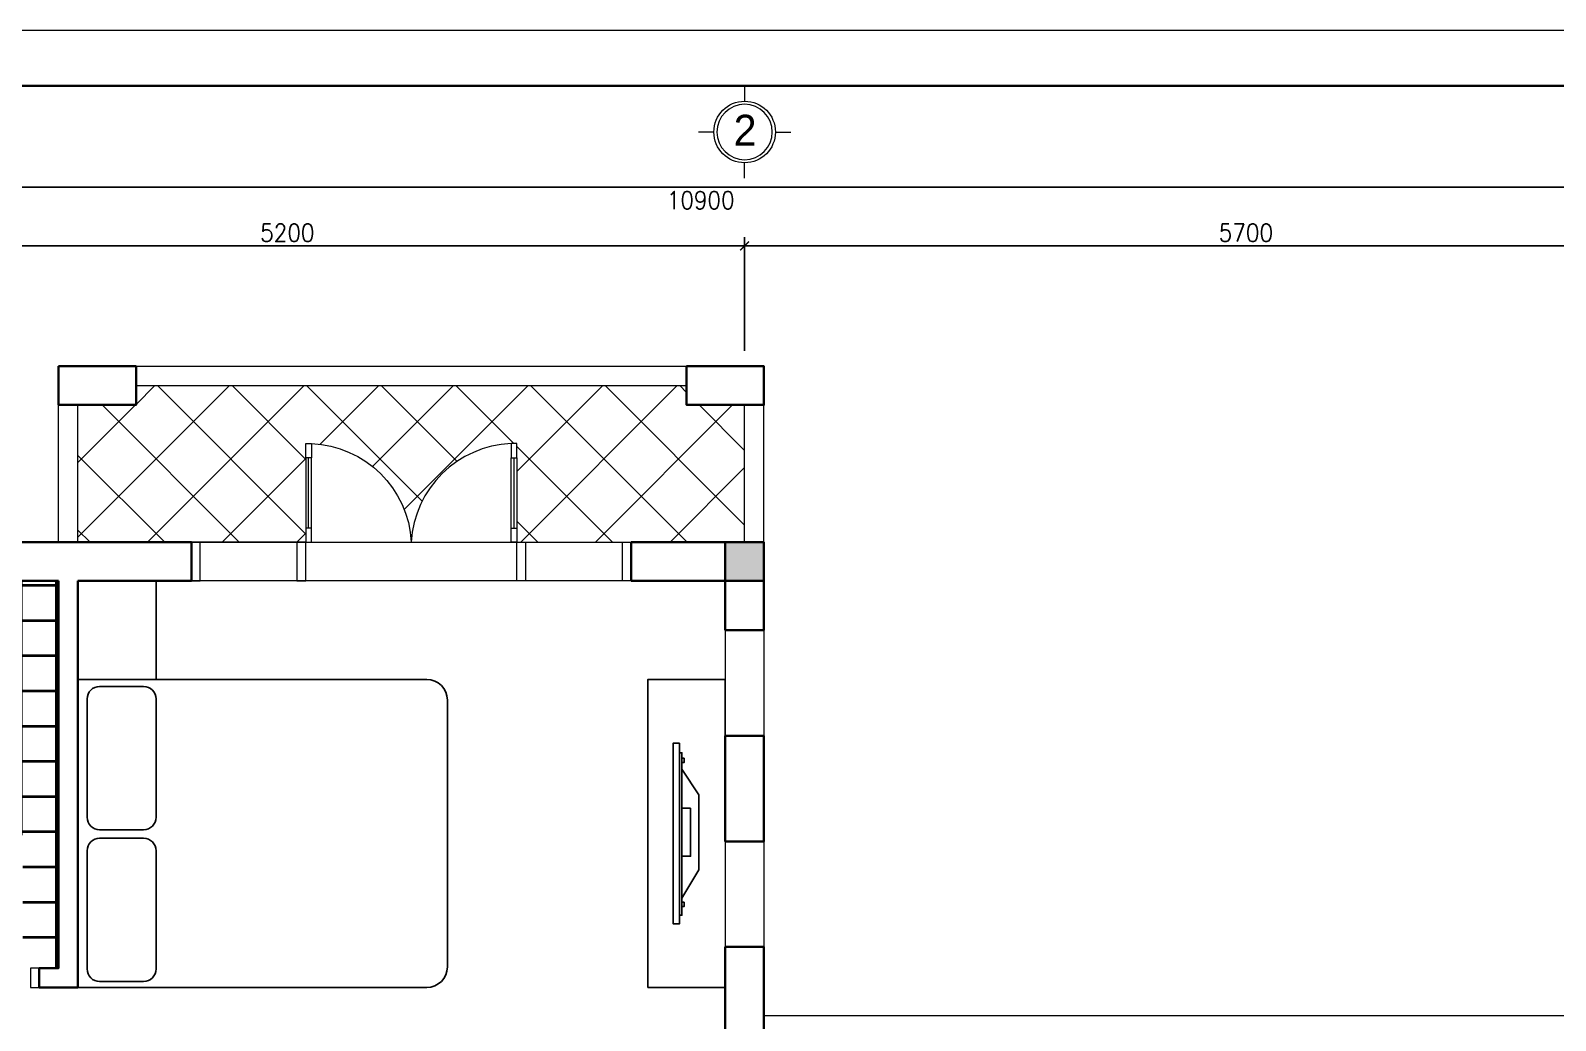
# Model space of a CAD drawing. Header units: millimetres. Extents: x -529782 to -142003, y -492574 to -273331.
# Drawn here: x -458072 to -449402, y -315873 to -310248 of the extents above; entities that cross this region are included whole.
import ezdxf
from ezdxf.enums import TextEntityAlignment as Align

# ---------------------------------------------------------------- set-up
doc = ezdxf.new("R2010")
doc.units = ezdxf.units.MM
doc.header["$LTSCALE"] = 500
doc.header["$MEASUREMENT"] = 0
doc.header["$PDMODE"] = 3
doc.linetypes.add('CENTER', pattern=[2, 1.25, -0.25, 0.25, -0.25])
doc.linetypes.add('HIDDEN', pattern=[0.375, 0.25, -0.125])
doc.layers.get('0').update_dxf_attribs({"linetype": 'CONTINUOUS', "lineweight": 13})
doc.layers.get('Defpoints').update_dxf_attribs({"color": 255, "linetype": 'CONTINUOUS', "lineweight": 13})
for name, color, linetype, lineweight in [('1.cat 30', 30, 'CONTINUOUS', 35), ('1.cot', 2, 'CONTINUOUS', 35), ('2.thay 145', 145, 'CONTINUOUS', 18), ('3.manh 08', 8, 'CONTINUOUS', 9), ('4.dim 08', 8, 'CONTINUOUS', 13), ('7.tim 67', 67, 'CENTER', 9), ('9.text \xad white', 7, 'CONTINUOUS', 15), ('CA.dim 08', 251, 'CONTINUOUS', 13), ('CA.thay 145', 145, 'CONTINUOUS', 18), ('noithat', 15, 'CONTINUOUS', 9), ('RAT MANH', 250, 'CONTINUOUS', 40)]:
    doc.layers.add(name, color=color, linetype=linetype, lineweight=lineweight)
doc.layers.add('HIDE', color=8, linetype='HIDDEN')
doc.layers.add('NTHT', color=5, linetype='CONTINUOUS')
doc.styles.add('CA.JSC1', font='')
doc.styles.get("Standard").update_dxf_attribs({"font": 'txt.shx', "width": 0.9})
doc.styles.get('CA.JSC1').set_extended_font_data('.VnAvantH')
doc.dimstyles.new('CA 50', dxfattribs={"dimscale": 0, "dimtxt": 100, "dimasz": 50, "dimexe": 50, "dimexo": 0, "dimgap": 25, "dimtad": 1, "dimdec": 0, "dimzin": 0, "dimdsep": 46, "dimtxsty": 'Standard', "dimblk": 'ARCHTICK', "dimcen": 0.09, "dimdle": 50, "dimclrd": 256, "dimclre": 256, "dimclrt": 7, "dimadec": 0, "dimazin": 0, "dimtfac": 1, "dimtdec": 0, "dimtix": 1, "dimtmove": 2, "dimatfit": 3, "dimldrblk": 'DOT', "dimfxl": 1, "dimtolj": 1, "dimtzin": 0, "dimarcsym": 0})

# ---------------------------------------------------------------- blocks, each defined once
blk = doc.blocks.new('_ArchTick')
at = {"color": 1, "linetype": 'ByBlock', "const_width": 0.150000081}
blk.add_lwpolyline([(-0.5000002699998731, -0.5000002699998731), (0.5000002699998731, 0.5000002699998731)], dxfattribs=at)
blk = doc.blocks.new('*D1921')
at = {"layer": '7.tim 67', "linetype": 'Continuous', "lineweight": -2, "transparency": 16777216}
for p, q in [((-459211.9635896764, -312067.0701102325), (-459211.9635896764, -311421.8101339573)), ((-454011.9635896764, -312067.0701102325), (-454011.9635896764, -311421.8101339573)), ((-459261.9635896764, -311471.8101339573), (-453961.9635896764, -311471.8101339573))]:
    blk.add_line(p, q, dxfattribs=at)
at = {"layer": 'Defpoints', "color": 0, "linetype": 'Continuous', "transparency": 16777216}
for p in [(-454011.9635896764, -311471.8101339573), (-459211.9635896764, -312067.0701102325), (-454011.9635896764, -312067.0701102325)]:
    blk.add_point(p, dxfattribs=at)
at = {"layer": '7.tim 67', "linetype": 'Continuous', "lineweight": -2, "transparency": 16777216, "xscale": 50, "yscale": 50, "zscale": 50, "rotation": 180}
blk.add_blockref('_ArchTick', (-459211.9635896764, -311471.8101339573), dxfattribs=at)
at = {"layer": '7.tim 67', "linetype": 'Continuous', "lineweight": -2, "transparency": 16777216, "xscale": 50, "yscale": 50, "zscale": 50}
blk.add_blockref('_ArchTick', (-454011.9635896764, -311471.8101339573), dxfattribs=at)
at = {"layer": '7.tim 67', "color": 7, "linetype": 'Continuous', "transparency": 16777216, "insert": (-456611.9635896764, -311396.8101339573), "char_height": 100, "attachment_point": 5}
blk.add_mtext('\\A1;5200', dxfattribs=at)
blk = doc.blocks.new('_DOT')
at = {"color": 1, "linetype": 'ByBlock'}
blk.add_line((-0.5, 0), (-1, 0), dxfattribs=at)
at = {"color": 1, "linetype": 'ByBlock', "const_width": 0.5}
blk.add_lwpolyline([(-0.25, 0, 1), (0.25, 0, 1)], format="xyb", close=True, dxfattribs=at)
blk = doc.blocks.new('*D1922')
at = {"layer": '7.tim 67', "linetype": 'Continuous', "lineweight": -2, "transparency": 16777216}
for p, q in [((-454011.9635896764, -312067.0701102325), (-454011.9635896764, -311421.8101339573)), ((-448311.9635896764, -312067.0701102325), (-448311.9635896764, -311421.8101339573)), ((-454061.9635896764, -311471.8101339573), (-448261.9635896764, -311471.8101339573))]:
    blk.add_line(p, q, dxfattribs=at)
at = {"layer": 'Defpoints', "color": 0, "linetype": 'Continuous', "transparency": 16777216}
for p in [(-448311.9635896764, -311471.8101339573), (-454011.9635896764, -312067.0701102325), (-448311.9635896764, -312067.0701102325)]:
    blk.add_point(p, dxfattribs=at)
at = {"layer": '7.tim 67', "linetype": 'Continuous', "lineweight": -2, "transparency": 16777216, "xscale": 50, "yscale": 50, "zscale": 50, "rotation": 180}
blk.add_blockref('_ArchTick', (-454011.9635896764, -311471.8101339573), dxfattribs=at)
at = {"layer": '7.tim 67', "linetype": 'Continuous', "lineweight": -2, "transparency": 16777216, "xscale": 50, "yscale": 50, "zscale": 50}
blk.add_blockref('_ArchTick', (-448311.9635896764, -311471.8101339573), dxfattribs=at)
at = {"layer": '7.tim 67', "color": 7, "linetype": 'Continuous', "transparency": 16777216, "insert": (-451161.9635896764, -311396.8101339573), "char_height": 100, "attachment_point": 5}
blk.add_mtext('\\A1;5700', dxfattribs=at)
blk = doc.blocks.new('*D1923')
at = {"layer": 'CA.dim 08', "lineweight": -2, "transparency": 16777216}
for p, q in [((-459261.9635896764, -311137.1249511326), (-448261.9635896764, -311137.1249511326)), ((-459211.9635896764, -311803.8151987735), (-459211.9635896764, -311087.1249511326)), ((-448311.9635896764, -311803.8151987735), (-448311.9635896764, -311087.1249511326))]:
    blk.add_line(p, q, dxfattribs=at)
at = {"layer": 'Defpoints', "color": 0, "transparency": 16777216}
for p in [(-448311.9635896764, -311137.1249511326), (-459211.9635896764, -311803.8151987735), (-448311.9635896764, -311803.8151987735)]:
    blk.add_point(p, dxfattribs=at)
at = {"layer": 'CA.dim 08', "lineweight": -2, "transparency": 16777216, "xscale": 50, "yscale": 50, "zscale": 50, "rotation": 180}
blk.add_blockref('_ArchTick', (-459211.9635896764, -311137.1249511326), dxfattribs=at)
at = {"layer": 'CA.dim 08', "lineweight": -2, "transparency": 16777216, "xscale": 50, "yscale": 50, "zscale": 50}
blk.add_blockref('_ArchTick', (-448311.9635896764, -311137.1249511326), dxfattribs=at)
at = {"layer": 'CA.dim 08', "color": 7, "transparency": 16777216, "insert": (-454261.9635896764, -311212.1249511326), "char_height": 100, "attachment_point": 5}
blk.add_mtext('\\A1;10900', dxfattribs=at)
blk = doc.blocks.new('A$C41BA5761')
at = {"layer": '2.thay 145'}
blk.add_lwpolyline([(839.9994073519047, 524.9998310285737, -3898660.642287513), (839.9994073521084, 525.0001542164828, 1.154242490888426e-06), (839.9994073524431, 524.9999926225864, 1.154242490888426e-06)], format="xyb", dxfattribs=at)
at = {"layer": '3.manh 08'}
for p, q in [((524.9994049160159, 1050.000159478077), (524.9994049160159, 875.0001713204256)), ((174.9994048396911, 525.0001523148676), (-0.000583361616008915, 525.0001523148676)), ((874.9994049923262, 525.0001523148676), (1049.999393193633, 525.0001523148676)), ((524.9994049160159, 0.0001831847475841641), (524.9994049160159, 175.000171342399))]:
    blk.add_line(p, q, dxfattribs=at)
blk.add_arc((524.9994049160159, 525.0001713313977), 349.9999999890093, 359.9999968883953, 359.9999381014106, dxfattribs=at)
blk = doc.blocks.new('khung co loan')
at = {"layer": '1.cat 30'}
blk.add_lwpolyline([(1158.281703106128, -14553.47590842255), (1158.281703106128, -303.4759079545038), (20658.28170374641, -303.4759079545038), (20658.28170374641, -14553.47590842255)], close=True, dxfattribs=at)
at = {"layer": '3.manh 08'}
blk.add_lwpolyline([(0, -14850.00000048772), (21000.00000000023, -14850.00000048772), (21000.00000000023, -4.877219907939434e-07), (0, -4.877219907939434e-07)], close=True, dxfattribs=at)
blk = doc.blocks.new('A$C1A9D127A')
at = {"layer": 'noithat', "color": 135, "linetype": 'Continuous'}
for p, q in [((49.99985728343017, 109.9998206971213), (-0.0001427165698260069, 109.9998206971213)), ((-0.0001427165698260069, 109.9998206971213), (-0.0001427165698260069, -0.000179302878677845)), ((49.99985728343017, -0.000179302878677845), (49.99985728343017, 109.9998206971213)), ((-0.0001427165698260069, -0.000179302878677845), (49.99985728343017, -0.000179302878677845))]:
    blk.add_line(p, q, dxfattribs=at)
blk = doc.blocks.new('LCD')
blk.add_lwpolyline([(-293.9348753131344, -78.38028329071676), (-173.8344623679295, 0), (173.8344623679295, 0), (305.4047792079509, -78.38028329073131)])
for points in [[(-344.1690302749921, -78.38028329072404), (-324.1690302749921, -78.38028329072404), (-324.1690302749921, -67.88028329072404), (-344.1690302749921, -67.88028329072404)], [(-112.6690302749921, -37.38028329072404), (110.8309697250079, -37.38028329072404), (110.8309697250079, -78.38028329072404), (-112.6690302749921, -78.38028329072404)], [(344.1690302749921, -78.38028329072404), (324.1690302749921, -78.38028329072404), (324.1690302749921, -67.88028329072404), (344.1690302749921, -67.88028329072404)], [(-414.6691140700132, -89.59505676757544), (-414.6691140700132, -118.3803559560329), (424.3031381051987, -118.3803559560329), (424.3031381051987, -89.59505676757544)], [(-370.1690302749921, -89.59505676757544), (384.3309697250079, -89.59505676757544), (384.3309697250079, -78.38028329072404), (-370.1690302749921, -78.38028329072404)]]:
    blk.add_lwpolyline(points, close=True)
blk = doc.blocks.new('A$C2BDB356E')
at = {"layer": 'noithat', "color": 135, "linetype": 'Continuous'}
for p, q in [((0.0007344302721321583, 599.9999563574092), (0.0007344302721321583, 699.9999563574092)), ((0.0007344302721321583, 699.9999563574092), (40.00073443027213, 699.9999563574092)), ((40.00073443027213, 699.9999563574092), (40.00073443027213, 599.9999563574092)), ((40.00073443027213, 599.9999563574092), (0.0007344302721321583, 599.9999563574092)), ((0.0007344302721321583, 99.99995635740925), (0.0007344302721321583, -4.364259075373411e-05)), ((40.00073443027213, 99.99995635740925), (0.0007344302721321583, 99.99995635740925)), ((40.00073443027213, -4.364259075373411e-05), (40.00073443027213, 99.99995635740925)), ((0.0007344302721321583, -4.364259075373411e-05), (40.00073443027213, -4.364259075373411e-05))]:
    blk.add_line(p, q, dxfattribs=at)
at = {"layer": 'noithat', "color": 8, "linetype": 'Continuous'}
for p, q in [((0.0007344302721321583, 99.99995635740925), (0.0007344302721321583, 599.9999563574092)), ((20.00073443027213, 599.9999563574092), (20.00073443027213, 99.99995635740925)), ((40.00073443027213, 599.9999563574092), (40.00073443027213, 99.99995635740925))]:
    blk.add_line(p, q, dxfattribs=at)
at = {"layer": 'noithat', "color": 1, "linetype": 'Continuous'}
blk.add_arc((10.18820847296689, 740.3098040898665), 740.9098847954065, 272.306074052381, 356.8812333185894, dxfattribs=at)

msp = doc.modelspace()

# ---------------------------------------------------------------- hatches: boundary and pattern name
at = {"layer": '1.cot'}
msp.add_hatch(color=256, dxfattribs=at).paths.add_polyline_path([(-453901.9635896764, -313155.1568369382), (-454121.9635896764, -313155.1568369382), (-454121.9635896764, -313375.1568369382), (-453901.9635896764, -313375.1568369382)])
at = {"layer": 'HIDE'}
h = msp.add_hatch(dxfattribs=at)
h.set_pattern_fill('_USER', color=256, scale=300, angle=45, style=0, double=1, pattern_type=0)
h.set_pattern_definition([(45, (-145523.5924993914, 0), (-212.1320343559642, 212.1320343559643), []), (135, (-145523.5924993914, 0), (-212.1320343559643, -212.1320343559642), [])])
h.paths.add_polyline_path([(-454011.9635896764, -312375.1568369382), (-454341.9635896764, -312375.1568369382), (-454341.9635896764, -312265.1568369382), (-457471.9635896764, -312265.1568369381), (-457471.9635896764, -312375.1568369382), (-457801.9635896764, -312375.1568369382), (-457801.9635896763, -313155.1568369382), (-457156.9635896764, -313155.1568369382), (-457106.9635897178, -313155.1568369379), (-456556.9635896828, -313155.1568369704), (-456506.9635896829, -313155.1568369704), (-456506.9635896828, -313075.1568369658), (-456506.9635896828, -312675.1568369425), (-456506.9635896828, -312595.1568369378), (-456474.9635892262, -312595.1568369378, -0.3867462165818639), (-455906.9635896643, -313155.1568366707, -0.3867462169709407), (-455338.9635893298, -312595.1568369378), (-455306.9635896785, -312595.1568369378), (-455306.9635896785, -312675.1568369425), (-455306.9635896785, -313075.1568369658), (-455306.9635896785, -313155.1568369382), (-454656.9635896764, -313155.1568369382), (-454011.9635896764, -313155.1568369382)])
at = {"layer": 'RAT MANH'}
h = msp.add_hatch(dxfattribs=at)
h.set_pattern_fill('_USER', color=256, scale=200, angle=270, style=0, double=1, pattern_type=0)
h.set_pattern_definition([(270, (-145523.5924993914, 0), (200, -3.673940397442059e-14), []), (0, (-145523.5924993914, 0), (0, 200), [])])
h.paths.add_polyline_path([(-458824.3887018526, -314575.156836939, -0.2264730495877777), (-458914.5730124654, -314783.6207281204, -0.1869206834601653), (-459027.0281517377, -314800.5395622315, -0.02558132170867645), (-459139.7033584389, -314770.0001275341, -0.2857762006747773), (-459201.4097571651, -314679.9688406982, -0.0532489566229818), (-459204.1182763848, -314575.1568369382, -0.05324895662295212), (-459201.4097571651, -314470.3448331782, -0.2857762006761812), (-459139.7033584384, -314380.313546342, -0.02558132170691498), (-459027.028151745, -314349.7741116465, -0.1869206834720746), (-458914.5730124656, -314366.6929457558, -0.226473049589625)], flags=16)
h.paths.add_polyline_path([(-458920.1525895972, -314396.6127289571, 0.1955244708288292), (-458962.2909963796, -314376.7496778555, 0.1143076886214278), (-459077.5174881369, -314396.9227498237, 0.2338672628618895), (-459113.286794267, -314438.5061542456, 0.05992485428890922), (-459129.4743681449, -314561.1851750286), (-459104.7866740706, -314562.8867536241, -3.618287237161384), (-459104.7866740707, -314587.4269202522), (-459129.4743681449, -314589.1284988477, 0.05992485428890885), (-459113.286794267, -314711.8075196307, 0.2338672628618872), (-459077.5174881369, -314753.3909240526, 0.11430768862143), (-458962.2909963796, -314773.5639960209, 0.1955244708288293), (-458920.1525895972, -314753.7009449193, 0.1833533645565591), (-458848.5387372105, -314575.1568369382, 0.183353364556559)], flags=0)
h.paths.add_polyline_path([(-458115.1635896764, -314819.1568369676), (-458071.9635896764, -314819.1568369676), (-458071.9635896765, -314927.1568369635), (-458115.1635896764, -314927.1568369634)], flags=16)
h.paths.add_polyline_path([(-459085.9635896898, -314566.5848124236), (-459085.9635896898, -314583.7288614528), (-459143.1060358408, -314583.7288614528, -0.6460858133219926), (-459171.6875671556, -314579.3347272248), (-459184.4717216819, -314579.3347272248, 0.05191995307846634), (-459176.915024517, -314630.5121915527, 0.4005992639158782), (-459170.2375569011, -314633.889989068), (-459157.982759203, -314630.1831769241, 0.2302129500519), (-459144.6814432333, -314604.3726946535), (-459144.6814432333, -314602.8250878342, -0.2425177632962802), (-459157.982759203, -314630.1831769241), (-459170.2375569011, -314633.889989068, -0.4550738400476076), (-459177.1600138757, -314629.5460842384, -0.05091970351079693), (-459184.471721682, -314579.3347272248), (-459194.9864288057, -314579.3347272248), (-459194.9864288056, -314570.9789466515), (-459184.471721682, -314570.9789466515, -0.04891794026175868), (-459177.1600138756, -314518.67020326, -0.04103035901502545), (-459176.9504304957, -314517.8073410561, 0.04974036968250553), (-459184.471721682, -314570.9789466515), (-459171.6875671556, -314570.9789466515, -0.6460858133219928), (-459143.1060358408, -314566.5848124235)], flags=0)
edge = h.paths.add_edge_path()
edge.add_arc((-458082.9660616426, -315618.6914724876), 800.1826755803392, 92.30607421666289, 176.8812333187171)
edge.add_line((-458881.9635896769, -315575.1568369383), (-459211.9635896764, -315575.1568369382))
edge.add_line((-459211.9635896764, -315575.1568369382), (-459211.9635896764, -314013.1627294727))
edge.add_line((-459211.9635896764, -314013.1627294727), (-459196.1188371165, -314038.7201128327))
edge.add_line((-459196.1188371165, -314038.7201128327), (-459176.9411141006, -314051.498798645))
edge.add_line((-459176.9411141006, -314051.498798645), (-459149.2399577402, -314057.888147419))
edge.add_line((-459149.2399577402, -314057.888147419), (-459101.7135896766, -314061.4068369382))
edge.add_line((-459101.7135896766, -314061.4068369382), (-459054.1872216125, -314057.8881474189))
edge.add_line((-459054.1872216125, -314057.8881474189), (-459026.4860652521, -314051.4987986452))
edge.add_line((-459026.4860652521, -314051.4987986452), (-459007.3083422363, -314038.7201128326))
edge.add_line((-459007.3083422363, -314038.7201128326), (-458991.4635896764, -314013.1627294727))
edge.add_line((-458991.4635896764, -314013.1627294727), (-458991.4635896764, -313973.7525056382))
edge.add_line((-458991.4635896764, -313973.7525056382), (-458977.6410179702, -313976.1911214615))
edge.add_line((-458977.6410179702, -313976.1911214615), (-458946.7362804926, -313981.0683531084))
edge.add_line((-458946.7362804926, -313981.0683531084), (-458897.939336305, -313987.1568369383))
edge.add_line((-458897.939336305, -313987.1568369383), (-458799.5321471811, -313987.156836938))
edge.add_line((-458799.5321471811, -313987.156836938), (-458739.3492415844, -313984.3198350064))
edge.add_line((-458739.3492415844, -313984.3198350064), (-458709.9777923509, -313979.6582043492))
edge.add_line((-458709.9777923509, -313979.6582043492), (-458681.5129008759, -313972.3161357708))
edge.add_line((-458681.5129008759, -313972.3161357708), (-458650.2933476684, -313961.3030417038))
edge.add_line((-458650.2933476684, -313961.3030417038), (-458617.2373506284, -313946.6189104145))
edge.add_line((-458617.2373506284, -313946.6189104145), (-458592.445346821, -313922.7571978023))
edge.add_line((-458592.445346821, -313922.7571978023), (-458572.6263241726, -313898.1554561786))
edge.add_line((-458572.6263241726, -313898.1554561786), (-458565.3067861609, -313872.9564377363))
edge.add_line((-458565.3067861609, -313872.9564377363), (-458559.4635896764, -313844.6297615759))
edge.add_line((-458559.4635896764, -313844.6297615759), (-458559.4635896764, -313805.6839122999))
edge.add_line((-458559.4635896764, -313805.6839122999), (-458565.306786161, -313777.3572361396))
edge.add_line((-458565.306786161, -313777.3572361396), (-458572.6263241727, -313752.1582176972))
edge.add_line((-458572.6263241727, -313752.1582176972), (-458592.4453468216, -313727.5564760735))
edge.add_line((-458592.4453468216, -313727.5564760735), (-458617.2373506284, -313703.6947634613))
edge.add_line((-458617.2373506284, -313703.6947634613), (-458650.2933476692, -313689.010632172))
edge.add_line((-458650.2933476692, -313689.010632172), (-458681.5129008749, -313677.9975381055))
edge.add_line((-458681.5129008749, -313677.9975381055), (-458709.9777923504, -313670.6554695267))
edge.add_line((-458709.9777923504, -313670.6554695267), (-458739.3492415847, -313665.9938388697))
edge.add_line((-458739.3492415847, -313665.9938388697), (-458799.5321471816, -313663.156836938))
edge.add_line((-458799.5321471816, -313663.156836938), (-458897.9393363048, -313663.1568369382))
edge.add_line((-458897.9393363048, -313663.1568369382), (-458946.7362804911, -313669.2453207673))
edge.add_line((-458946.7362804911, -313669.2453207673), (-458977.6410179671, -313674.1225524144))
edge.add_line((-458977.6410179671, -313674.1225524144), (-458991.4635896764, -313676.561168238))
edge.add_line((-458991.4635896764, -313676.561168238), (-458991.4635896764, -313637.1509444035))
edge.add_line((-458991.4635896764, -313637.1509444035), (-459007.3083422363, -313611.5935610437))
edge.add_line((-459007.3083422363, -313611.5935610437), (-459026.4860652522, -313598.8148752309))
edge.add_line((-459026.4860652522, -313598.8148752309), (-459054.1872216124, -313592.4255264573))
edge.add_line((-459054.1872216124, -313592.4255264573), (-459101.7135896764, -313588.9068369383))
edge.add_line((-459101.7135896764, -313588.9068369383), (-459149.2399577406, -313592.4255264573))
edge.add_line((-459149.2399577406, -313592.4255264573), (-459176.9411141005, -313598.8148752309))
edge.add_line((-459176.9411141005, -313598.8148752309), (-459196.1188371165, -313611.5935610436))
edge.add_line((-459196.1188371165, -313611.5935610436), (-459211.9635896764, -313637.1509444035))
edge.add_line((-459211.9635896764, -313637.1509444035), (-459211.9635896764, -313375.1568369382))
edge.add_line((-459211.9635896764, -313375.1568369382), (-457911.9635896764, -313375.1568369382))
edge.add_line((-457911.9635896764, -313375.1568369382), (-457911.9635896763, -315575.1568369383))
edge.add_line((-457911.9635896763, -315575.1568369383), (-458071.9635896764, -315575.1568369383))
edge.add_line((-458071.9635896764, -315575.1568369383), (-458071.9635896764, -315467.1568369425))
edge.add_line((-458071.9635896764, -315467.1568369425), (-458115.1635896764, -315467.1568369425))
edge.add_line((-458115.1635896764, -315467.1568369425), (-458115.1635896764, -314819.1568369105))

# ---------------------------------------------------------------- linework, layer by layer
at = {"layer": '1.cat 30'}
for p, q in [((-458211.9635896764, -313155.1568369382), (-457156.9635896764, -313155.1568369382)), ((-457156.9635896764, -313155.1568369382), (-457156.9635896764, -313375.1568369382)), ((-457156.9635896764, -313155.1568369382), (-457156.9635896764, -313375.1568369382)), ((-457156.9635896764, -313155.1568369382), (-457156.9635896764, -313375.1568369382)), ((-457156.9635897091, -313375.1568369381), (-457156.9635897091, -313155.1568369379)), ((-454656.9635896764, -313155.1568369382), (-454656.9635896764, -313375.1568369382)), ((-454656.9635896764, -313155.1568369382), (-453901.9635896764, -313155.1568369382)), ((-454656.9635896764, -313155.1568369382), (-454656.9635896764, -313375.1568369382)), ((-454656.9635896764, -313155.1568369382), (-454656.9635896764, -313375.1568369382)), ((-454656.9635896764, -313375.1568369381), (-454656.9635896764, -313155.1568369379)), ((-454121.9635896764, -313655.1568369382), (-453901.9635896764, -313655.1568369382)), ((-454121.9635896764, -314255.1568369382), (-453901.9635896764, -314255.1568369382)), ((-454121.9635896764, -314855.1568369382), (-453901.9635896764, -314855.1568369382)), ((-454121.9635896764, -315455.1568369382), (-453901.9635896764, -315455.1568369382)), ((-458021.9635896764, -315575.1568369383), (-458021.9635896764, -315685.1568369383)), ((-458021.9635896764, -315575.1568369383), (-458021.9635896764, -315685.1568369383))]:
    msp.add_line(p, q, dxfattribs=at)
for points in [[(-457911.9635896764, -312155.1568369382), (-457471.9635896764, -312155.1568369382), (-457471.9635896764, -312375.1568369382), (-457911.9635896764, -312375.1568369382)], [(-454341.9635896764, -312155.1568369382), (-453901.9635896764, -312155.1568369382), (-453901.9635896764, -312375.1568369382), (-454341.9635896764, -312375.1568369382)]]:
    msp.add_lwpolyline(points, close=True, dxfattribs=at)
for points in [[(-457156.9635896764, -313155.1568369382), (-458211.9635896763, -313155.1568369382), (-458211.9635896763, -313155.1568369382), (-459321.9635896764, -313155.1568369382), (-459321.9635896764, -323175.1568369382), (-448201.9635896764, -323175.1568369382), (-448201.9635896764, -322420.1568369382)], [(-453901.9635896764, -313155.1568369382), (-454656.9635896764, -313155.1568369382)], [(-453901.9635896764, -313655.1568369382), (-453901.9635896764, -313155.1568369382)], [(-457911.9635896764, -313375.1568369382), (-458211.9635896763, -313375.1568369382), (-459211.9635896764, -313375.1568369382), (-459211.9635896764, -315575.1568369382)], [(-457911.9635896764, -313375.1568369382), (-457911.9635896764, -315575.1568369383), (-458021.9635896764, -315575.1568369383)], [(-457801.9635896764, -313375.1568369382), (-457801.9635896764, -315685.1568369383), (-458021.9635896764, -315685.1568369383)], [(-457156.9635896764, -313375.1568369382), (-457801.9635896764, -313375.1568369382)], [(-454121.9635896764, -313655.1568369382), (-454121.9635896764, -313375.1568369382), (-454656.9635896764, -313375.1568369382)], [(-454121.9635896764, -314855.1568369382), (-454121.9635896764, -314255.1568369382)], [(-453901.9635896764, -314855.1568369382), (-453901.9635896764, -314255.1568369382)], [(-454121.9635896764, -316055.1568369382), (-454121.9635896764, -315455.1568369382)], [(-453901.9635896764, -316055.1568369382), (-453901.9635896764, -315455.1568369382)]]:
    msp.add_lwpolyline(points, dxfattribs=at)
at = {"layer": '1.cot'}
msp.add_lwpolyline([(-454121.9635896764, -313375.1568369382), (-453901.9635896764, -313375.1568369382), (-453901.9635896764, -313155.1568369382), (-454121.9635896764, -313155.1568369382)], close=True, dxfattribs=at)
at = {"layer": '4.dim 08'}
for p, q in [((-457911.9635896764, -312155.1568369382), (-453901.9635896764, -312155.1568369382)), ((-453901.9635896764, -313155.1568369382), (-453901.9635896764, -312155.1568369382)), ((-457471.9635896764, -312265.1568369381), (-454341.9635896764, -312265.1568369383)), ((-454011.9635896764, -313155.1568369382), (-454011.9635896764, -312375.1568369382)), ((-454121.9635896764, -313655.1568369382), (-454121.9635896764, -314255.1568369382)), ((-453901.9635896764, -313655.1568369382), (-453901.9635896764, -314255.1568369382)), ((-454121.9635896764, -314855.1568369382), (-454121.9635896764, -315455.1568369382)), ((-453901.9635896764, -314855.1568369382), (-453901.9635896764, -315455.1568369382)), ((-453901.9635896764, -315845.1568369382), (-448201.9635896764, -315845.1568369382))]:
    msp.add_line(p, q, dxfattribs=at)
msp.add_lwpolyline([(-453901.9635896764, -315845.1568369382), (-448201.9635896764, -315845.1568369382)], dxfattribs=at)
at = {"layer": 'CA.dim 08'}
for p, q in [((-457911.9635896764, -313155.1568369382), (-457911.9635896764, -312155.1568369382)), ((-457801.9635896764, -313155.1568369382), (-457801.9635896764, -312375.1568369382)), ((-457156.9635896764, -313155.1568369382), (-454656.9635896764, -313155.1568369382)), ((-456556.9635896828, -313155.1568369704), (-457106.9635897178, -313155.1568369704)), ((-456474.963589681, -313155.1568369704), (-455338.9635896786, -313155.1568369704)), ((-455256.9635896785, -313155.1568369704), (-454706.9635896764, -313155.1568369379)), ((-454656.9635896764, -313375.1568369381), (-457156.9635896764, -313375.1568369381))]:
    msp.add_line(p, q, dxfattribs=at)
at = {"layer": 'CA.thay 145'}
for points in [[(-457106.9635897178, -313155.1568369379), (-457156.9635897178, -313155.1568369379), (-457156.9635897178, -313375.1568369381), (-457106.9635897178, -313375.1568369381)], [(-456506.9635896828, -313155.1568369704), (-456556.9635896828, -313155.1568369704), (-456556.9635896828, -313375.1568369707), (-456506.9635896828, -313375.1568369707)], [(-455306.9635896785, -313155.1568369704), (-455256.9635896785, -313155.1568369704), (-455256.9635896785, -313375.1568369707), (-455306.9635896785, -313375.1568369707)], [(-454706.9635896764, -313155.1568369379), (-454656.9635896764, -313155.1568369379), (-454656.9635896764, -313375.1568369381), (-454706.9635896764, -313375.1568369381)]]:
    msp.add_lwpolyline(points, close=True, dxfattribs=at)
at = {"layer": 'NTHT'}
for p, q in [((-457358.4563876322, -313935.1568369159), (-457358.4563876322, -313375.1568369382)), ((-455818.6302563219, -313935.1568369159), (-457801.9635896764, -313935.1568369159)), ((-457801.9635896764, -313935.1568369159), (-457801.9635896764, -315685.1568369383)), ((-457429.4432900592, -313974.8055047208), (-457679.2630237422, -313974.8055047208)), ((-457750.2499261691, -314045.7924071515), (-457750.2499261691, -314717.7189473549)), ((-457358.4563876322, -314717.7189473549), (-457358.4563876322, -314045.7924071515)), ((-455701.963589654, -315568.4901702667), (-455701.963589654, -314051.8235035876)), ((-457679.2630237422, -314788.7058497781), (-457429.4432900592, -314788.7058497781)), ((-457429.4432900592, -314837.2146911437), (-457679.2630237422, -314837.2146911437)), ((-457750.2499261691, -314908.2015935669), (-457750.2499261691, -315580.1281337703)), ((-457358.4563876322, -315580.1281337703), (-457358.4563876322, -314908.2015935669)), ((-457679.2630237422, -315651.1150362009), (-457429.4432900592, -315651.1150362009)), ((-457801.9635896764, -315685.1568369383), (-455818.6302563219, -315685.1568369383))]:
    msp.add_line(p, q, dxfattribs=at)
msp.add_lwpolyline([(-454121.9635896764, -315455.1568369382), (-454121.9635896764, -315685.1568369383), (-454561.9635896764, -315685.1568369383), (-454561.9635896764, -313935.1568369159), (-454121.9635896764, -313935.1568369159), (-454121.9635896764, -314855.1568369382)], dxfattribs=at)
for centre, radius, start, end in [((-455818.6302563219, -314051.8235035876), 116.6666666678871, 0, 90), ((-457679.2630237422, -314045.7924071515), 70.98690242850137, 90, 180), ((-457429.4432900592, -314045.7924071515), 70.98690242852808, 0, 90), ((-457679.2630237422, -314717.7189473549), 70.98690242849898, 180, 270), ((-457429.4432900592, -314717.7189473549), 70.98690242852558, 270, 0), ((-457679.2630237422, -314908.2015935669), 70.98690242850353, 90, 180), ((-457429.4432900592, -314908.2015935669), 70.9869024285299, 0, 90), ((-457679.2630237422, -315580.1281337703), 70.98690242850353, 180, 270), ((-457429.4432900592, -315580.1281337703), 70.9869024285299, 270, 0), ((-455818.6302563219, -315568.4901702667), 116.6666666678871, 270, 0)]:
    msp.add_arc(centre, radius, start, end, dxfattribs=at)

# ---------------------------------------------------------------- block references
at = {"layer": '2.thay 145'}
for name, p, xscale, yscale, zscale in [('khung co loan', (-463399.6339418958, -310248.0464436034), 1.034937242569868, 1.034937242628075, 1.034937242583367), ('A$C41BA5761', (-454274.4632921344, -311087.1250427249), 0.5, 0.5, 0.5)]:
    msp.add_blockref(name, p, dxfattribs=dict(at, xscale=xscale, yscale=yscale, zscale=zscale))
at = {"layer": 'noithat', "yscale": 0.8000000000465661, "zscale": 0.8, "rotation": 180}
for p, xscale in [((-456506.9641772271, -312595.1568718519), -0.8000000000465661), ((-455306.9630021343, -312595.1568718519), 0.7999999999883585)]:
    msp.add_blockref('A$C2BDB356E', p, dxfattribs=dict(at, xscale=xscale))
at = {"layer": 'noithat', "rotation": 180}
msp.add_blockref('A$C1A9D127A', (-458021.9637323929, -315575.1570162412), dxfattribs=at)
at = {"layer": 'NTHT', "xscale": 1.223999999929219, "yscale": 1.223999999929219, "zscale": 1.224, "rotation": 270}
msp.add_blockref('LCD', (-454273.0078796812, -314804.260814218), dxfattribs=at)

# ---------------------------------------------------------------- texts
at = {"layer": '9.text \xad white', "style": 'CA.JSC1'}
msp.add_text('2', height=174.9999882000658, dxfattribs=at).set_placement((-454009.2132731538, -310812.875020845), align=Align.MIDDLE)

# ---------------------------------------------------------------- dimensions: what is measured, and where the dimension line sits
at = {"layer": '7.tim 67', "color": 9, "linetype": 'Continuous'}
for base, p1, p2, picture, middle in [((-454011.9635896764, -311471.8101339573), (-459211.9635896764, -312067.0701102325), (-454011.9635896764, -312067.0701102325), '*D1921', (-456611.9635896764, -311396.8101339573)), ((-448311.9635896764, -311471.8101339573), (-454011.9635896764, -312067.0701102325), (-448311.9635896764, -312067.0701102325), '*D1922', (-451161.9635896764, -311396.8101339573))]:
    dim = msp.add_linear_dim(base=base, p1=p1, p2=p2, dimstyle='CA 50', override={"dimscale": 1}, dxfattribs=at)
    dim.commit()
    dim.dimension.update_dxf_attribs({"geometry": picture, "text_midpoint": middle})
at = {"layer": 'CA.dim 08'}
dim = msp.add_linear_dim(base=(-448311.9635896764, -311137.1249511326), p1=(-459211.9635896764, -311803.8151987735), p2=(-448311.9635896764, -311803.8151987735), dimstyle='CA 50', override={"dimscale": 1, "dimfxl": 0}, dxfattribs=at)
dim.commit()
dim.dimension.update_dxf_attribs({"geometry": '*D1923', "text_midpoint": (-454261.9635896764, -311212.1249511326), "dimtype": 160})

doc.saveas('drawing.dxf')
